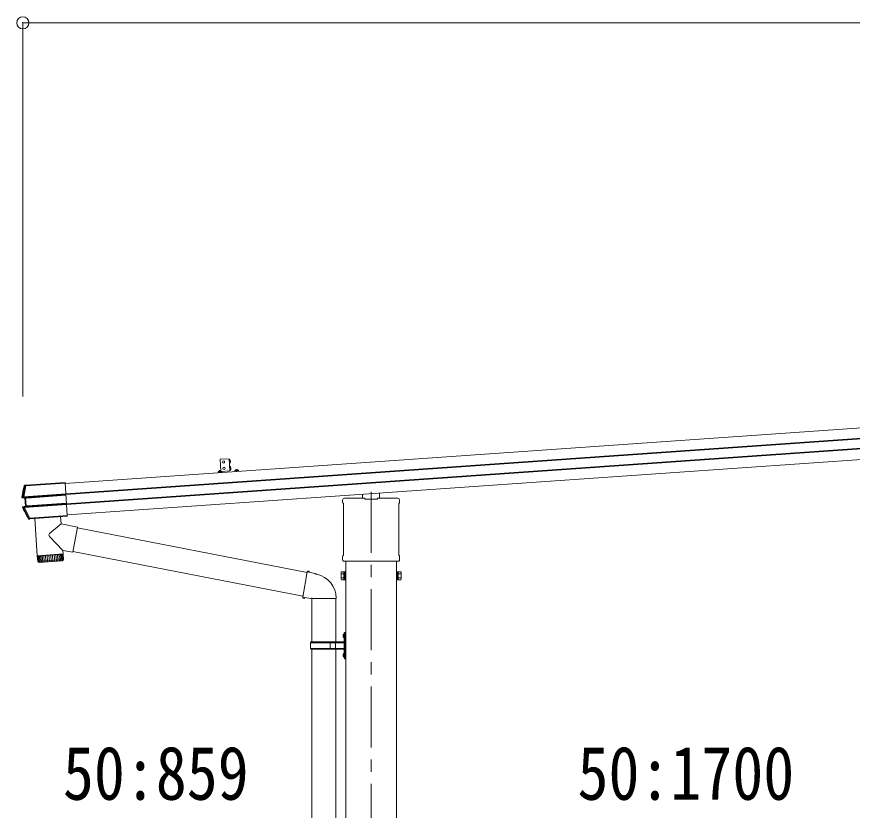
# Model space of a CAD drawing. Units: millimetres at full size, sheet at 1:30; details may follow other scales. Extents: x -8432 to 8432, y -5820 to 5820.
# Drawn here: x -450 to 1610, y -1165 to 790 of the extents above; entities that cross this region are included whole.
import ezdxf
from ezdxf.enums import TextEntityAlignment as Align

# ---------------------------------------------------------------- set-up
doc = ezdxf.new("R2010")
doc.units = ezdxf.units.MM
doc.header["$LTSCALE"] = 30
doc.header["$PDMODE"] = 32
doc.header["$PDSIZE"] = 30
doc.linetypes.add('CHAIN1', pattern=[8, 5, -1, 1, -1])
doc.layers.add('0-3_ELV2', color=7, linetype='Continuous', lineweight=9)
doc.layers.add('0-6_OTH_LINE', color=7, linetype='Continuous', lineweight=9)
doc.styles.add('ＭＳ ゴシック', font='')
doc.styles.get('ＭＳ ゴシック').set_extended_font_data('MS Gothic')

msp = doc.modelspace()

# ---------------------------------------------------------------- linework, layer by layer
at = {"layer": '0-3_ELV2', "color": 6}
for p, q in [((-435.09, 775.38), (-435.09, -145.39)), ((4629.45, 775.38), (-435.09, 775.38))]:
    msp.add_line(p, q, dxfattribs=at)
at = {"layer": '0-3_ELV2', "color": 4}
for p, q in [((-330.82, -359.81), (4567.42, -17.3)), ((-329, -385.72), (4569.23, -43.2)), ((-328.91, -387.11), (4569.33, -44.59)), ((-327.28, -410.33), (4570.95, -67.81)), ((-327.18, -411.75), (4571.05, -69.23)), ((-325.37, -437.62), (4572.86, -95.11)), ((73.34, -298.87), (51.39, -300.41)), ((53.48, -330.33), (51.39, -300.41)), ((73.34, -298.87), (75.43, -328.8)), ((73.7, -300.45), (73.45, -300.47)), ((73.7, -300.45), (74.52, -312.22)), ((76.26, -303.68), (73.78, -305.15)), ((76.61, -308.67), (73.95, -307.56)), ((48.64, -329.16), (50.01, -331.49)), ((50.88, -327.51), (51.26, -332.88)), ((53.33, -328.83), (52.3, -331.33)), ((53.48, -330.33), (75.43, -328.8)), ((74.52, -312.22), (74.27, -312.24)), ((74.81, -316.41), (74.57, -316.43)), ((74.81, -316.41), (75.64, -328.18)), ((77.38, -319.64), (74.89, -321.11)), ((77.73, -324.63), (75.06, -323.53)), ((75.64, -328.18), (75.39, -328.2)), ((88.08, -328.32), (88.09, -328.42)), ((97.1, -328.29), (88.62, -328.88)), ((90.34, -326.24), (91.71, -328.57)), ((92.89, -329.1), (91.71, -328.57)), ((92.58, -324.62), (92.96, -329.98)), ((92.89, -329.1), (93.99, -328.41)), ((95.03, -325.94), (94, -328.43)), ((97.56, -327.65), (97.56, -327.75)), ((46.38, -331.23), (46.39, -331.33)), ((46.92, -331.8), (55.4, -331.2)), ((51.2, -332.01), (50.01, -331.49)), ((51.2, -332.01), (52.3, -331.33)), ((55.86, -330.57), (55.86, -330.67)), ((-435.36, -393.46), (-430.13, -365.89)), ((-427.28, -365.72), (-432.45, -393.16)), ((-431.63, -365.55), (-431.48, -365.15)), ((-431.31, -365.63), (-431.63, -365.55)), ((-431.48, -365.15), (-431.24, -364.8)), ((-430.98, -365.7), (-431.31, -365.63)), ((-431.24, -364.8), (-430.91, -364.52)), ((-430.58, -365.79), (-430.98, -365.7)), ((-430.91, -364.52), (-430.52, -364.33)), ((-430.17, -365.88), (-430.58, -365.79)), ((-430.52, -364.33), (-430.1, -364.25)), ((-430.13, -365.89), (-430.17, -365.88)), ((-430.13, -365.89), (-430.08, -365.85)), ((-425.76, -363.95), (-430.1, -364.25)), ((-430.1, -364.25), (-429.69, -364.34)), ((-430.08, -365.85), (-430, -365.8)), ((-430, -365.8), (-429.88, -365.77)), ((-429.88, -365.77), (-429.72, -365.74)), ((-429.72, -365.74), (-429.54, -365.71)), ((-429.69, -364.34), (-429.28, -364.43)), ((-429.54, -365.71), (-429.33, -365.69)), ((-429.33, -365.69), (-429.09, -365.68)), ((-429.28, -364.43), (-428.94, -364.51)), ((-429.09, -365.68), (-428.82, -365.67)), ((-428.94, -364.51), (-428.6, -364.58)), ((-428.82, -365.67), (-428.54, -365.67)), ((-428.55, -364.59), (-428.6, -364.58)), ((-428.46, -364.58), (-428.55, -364.59)), ((-428.54, -365.67), (-428.24, -365.67)), ((-428.31, -364.58), (-428.46, -364.58)), ((-428.11, -364.57), (-428.31, -364.58)), ((-428.24, -365.67), (-427.93, -365.68)), ((-427.88, -364.55), (-428.11, -364.57)), ((-427.93, -365.68), (-427.61, -365.7)), ((-427.63, -364.54), (-427.88, -364.55)), ((-427.36, -364.52), (-427.63, -364.54)), ((-427.61, -365.7), (-427.28, -365.72)), ((-427.36, -364.52), (-330.96, -357.78)), ((-427.36, -364.52), (-427.28, -365.72)), ((-330.87, -358.98), (-427.28, -365.72)), ((-424.93, -364.12), (-425.76, -363.95)), ((-330.97, -357.57), (-423.94, -364.07)), ((-330.97, -357.57), (-325.3, -438.68)), ((-432.45, -393.16), (-328.99, -385.92)), ((-328.88, -387.51), (-432.34, -394.74)), ((-425.43, -395.4), (-328.8, -388.64)), ((-328.77, -389.13), (-425.39, -395.89)), ((402.75, -396.55), (402.75, -386.71)), ((444.75, -396.55), (444.75, -383.77)), ((-437.41, -393.69), (-437.39, -393.5)), ((-437.4, -393.88), (-437.41, -393.69)), ((-437.37, -394.07), (-437.4, -393.88)), ((-437.39, -393.5), (-437.23, -393.5)), ((-437.3, -394.25), (-437.37, -394.07)), ((-437.21, -394.42), (-437.3, -394.25)), ((-437.23, -393.5), (-436.59, -393.49)), ((-437.1, -394.58), (-437.21, -394.42)), ((-436.96, -394.71), (-437.1, -394.58)), ((-436.81, -394.83), (-436.96, -394.71)), ((-436.64, -394.92), (-436.81, -394.83)), ((-436.46, -394.98), (-436.64, -394.92)), ((-436.59, -393.49), (-435.36, -393.46)), ((-436.27, -395.02), (-436.46, -394.98)), ((-434.25, -394.98), (-436.27, -395.02)), ((-436.27, -395.02), (-430.36, -395.74)), ((-435.36, -393.46), (-435.29, -393.42)), ((-435.29, -393.42), (-435.15, -393.4)), ((-435.15, -393.4), (-434.93, -393.38)), ((-434.96, -393.58), (-434.93, -393.38)), ((-434.95, -393.78), (-434.96, -393.58)), ((-434.92, -393.99), (-434.95, -393.78)), ((-434.93, -393.38), (-434.68, -393.32)), ((-434.87, -394.18), (-434.92, -393.99)), ((-434.78, -394.37), (-434.87, -394.18)), ((-434.68, -394.53), (-434.78, -394.37)), ((-434.68, -393.32), (-434.38, -393.26)), ((-434.56, -394.68), (-434.68, -394.53)), ((-434.41, -394.81), (-434.56, -394.68)), ((-434.26, -394.9), (-434.41, -394.81)), ((-434.38, -393.26), (-434.04, -393.22)), ((-434.09, -394.97), (-434.26, -394.9)), ((-434.2, -394.98), (-434.25, -394.98)), ((-434.09, -394.99), (-434.2, -394.98)), ((-433.92, -395.01), (-434.09, -394.97)), ((-433.92, -395.01), (-434.09, -394.99)), ((-434.04, -393.22), (-433.67, -393.19)), ((-433.85, -395.02), (-433.92, -395.01)), ((-433.71, -394.97), (-433.85, -395.02)), ((-433.85, -395.02), (-427.98, -395.8)), ((-433.54, -394.92), (-433.71, -394.97)), ((-433.67, -393.19), (-433.28, -393.16)), ((-433.34, -394.87), (-433.54, -394.92)), ((-433.11, -394.83), (-433.34, -394.87)), ((-433.28, -393.16), (-432.87, -393.16)), ((-432.86, -394.79), (-433.11, -394.83)), ((-432.87, -393.16), (-432.45, -393.16)), ((-432.6, -394.76), (-432.86, -394.79)), ((-432.34, -394.74), (-432.6, -394.76)), ((-432.34, -394.74), (-432.45, -393.16)), ((-430.93, -417.24), (-327.31, -409.99)), ((-327.18, -411.75), (-430.8, -418.99)), ((-430.36, -395.74), (-428.81, -395.71)), ((-428.38, -396.17), (-429.92, -396.2)), ((-429.92, -396.2), (-428.58, -415.4)), ((-427.04, -415.22), (-428.38, -396.17)), ((-427.98, -395.8), (-427.98, -395.8)), ((-427.98, -395.8), (-427.98, -395.8)), ((-427.97, -395.8), (-427.98, -395.8)), ((-427.97, -395.8), (-427.8, -395.87)), ((-427.97, -395.8), (-427.97, -395.8)), ((-427.97, -395.8), (-427.97, -395.8)), ((-427.97, -395.8), (-427.97, -395.8)), ((-427.97, -395.8), (-427.97, -395.8)), ((-427.97, -395.8), (-427.97, -395.8)), ((-427.97, -395.8), (-427.97, -395.8)), ((-427.97, -395.8), (-427.97, -395.8)), ((-427.97, -395.8), (-427.97, -395.8)), ((-427.97, -395.8), (-427.97, -395.8)), ((-427.97, -395.8), (-427.97, -395.8)), ((-427.97, -395.8), (-427.97, -395.8)), ((-427.97, -395.8), (-427.97, -395.8)), ((-427.97, -395.8), (-427.97, -395.8)), ((-427.8, -395.87), (-427.67, -396.05)), ((-427.67, -396.05), (-427.61, -396.27)), ((-424.05, -415.08), (-327.42, -408.33)), ((-327.39, -408.82), (-424.02, -415.57)), ((-332.17, -412.1), (-327.18, -411.75)), ((353.5, -405.55), (353.5, -400.8)), ((355.29, -409.02), (355.29, -409.02)), ((355.5, -409.43), (355.5, -536.18)), ((357.75, -396.55), (407.75, -396.55)), ((408.25, -398.55), (408.25, -397.05)), ((439.25, -398.55), (408.25, -398.55)), ((439.25, -397.05), (439.25, -398.55)), ((439.75, -396.55), (489.75, -396.55)), ((492, -536.18), (492, -409.43)), ((492.21, -409.02), (492.21, -409.02)), ((494, -400.8), (494, -405.55)), ((-435.86, -418.73), (-435.84, -418.53)), ((-435.85, -418.94), (-435.86, -418.73)), ((-435.81, -419.14), (-435.85, -418.94)), ((-435.84, -418.53), (-435.79, -418.33)), ((-435.74, -419.34), (-435.81, -419.14)), ((-435.79, -418.33), (-435.7, -418.14)), ((-434.46, -419.18), (-435.74, -419.34)), ((-435.7, -418.14), (-435.58, -417.96)), ((-435.58, -417.96), (-435.44, -417.81)), ((-435.44, -417.81), (-435.28, -417.68)), ((-435.28, -417.68), (-435.1, -417.58)), ((-435.1, -417.58), (-434.9, -417.51)), ((-428.95, -415.92), (-434.9, -417.51)), ((-434.9, -417.51), (-432.8, -417.25)), ((-433.8, -419.09), (-434.46, -419.18)), ((-433.63, -419.07), (-433.8, -419.09)), ((-433.56, -419.11), (-433.63, -419.07)), ((-420.38, -445.93), (-433.63, -419.07)), ((-433.44, -419.13), (-433.56, -419.11)), ((-433.27, -419.13), (-433.44, -419.13)), ((-433.42, -418.28), (-433.43, -418.5)), ((-433.43, -418.5), (-433.41, -418.72)), ((-433.38, -418.06), (-433.42, -418.28)), ((-433.41, -418.72), (-433.36, -418.93)), ((-433.3, -417.85), (-433.38, -418.06)), ((-433.36, -418.93), (-433.27, -419.13)), ((-433.2, -417.67), (-433.3, -417.85)), ((-433.02, -419.17), (-433.27, -419.13)), ((-433.06, -417.5), (-433.2, -417.67)), ((-432.91, -417.36), (-433.06, -417.5)), ((-432.72, -419.19), (-433.02, -419.17)), ((-432.74, -417.26), (-432.91, -417.36)), ((-432.8, -417.25), (-432.76, -417.24)), ((-432.76, -417.24), (-432.68, -417.22)), ((-432.55, -417.19), (-432.74, -417.26)), ((-432.38, -419.19), (-432.72, -419.19)), ((-432.68, -417.22), (-432.55, -417.19)), ((-432.55, -417.19), (-432.47, -417.17)), ((-426.6, -415.54), (-432.47, -417.17)), ((-432.47, -417.17), (-432.33, -417.2)), ((-432.02, -419.17), (-432.38, -419.19)), ((-432.33, -417.2), (-432.16, -417.23)), ((-432.16, -417.23), (-431.95, -417.25)), ((-431.63, -419.13), (-432.02, -419.17)), ((-431.95, -417.25), (-431.71, -417.26)), ((-431.71, -417.26), (-431.46, -417.26)), ((-431.22, -419.07), (-431.63, -419.13)), ((-431.46, -417.26), (-431.2, -417.25)), ((-430.8, -418.99), (-431.22, -419.07)), ((-431.2, -417.25), (-430.93, -417.24)), ((-430.8, -418.99), (-430.93, -417.24)), ((-430.8, -418.99), (-417.72, -445.67)), ((-427.41, -415.74), (-428.95, -415.92)), ((-428.58, -415.4), (-427.04, -415.22)), ((-426.6, -415.54), (-426.59, -415.54)), ((-426.6, -415.54), (-426.6, -415.54)), ((-426.59, -415.53), (-426.43, -415.43)), ((-426.59, -415.53), (-426.59, -415.53)), ((-426.59, -415.53), (-426.59, -415.53)), ((-426.59, -415.53), (-426.59, -415.53)), ((-426.59, -415.53), (-426.59, -415.53)), ((-426.59, -415.53), (-426.59, -415.53)), ((-426.59, -415.53), (-426.59, -415.53)), ((-426.59, -415.53), (-426.59, -415.53)), ((-426.59, -415.54), (-426.59, -415.53)), ((-426.59, -415.54), (-426.59, -415.54)), ((-426.59, -415.54), (-426.59, -415.54)), ((-426.59, -415.54), (-426.59, -415.54)), ((-426.59, -415.54), (-426.59, -415.54)), ((-426.59, -415.54), (-426.59, -415.54)), ((-426.59, -415.54), (-426.59, -415.54)), ((-426.43, -415.43), (-426.33, -415.25)), ((-426.33, -415.25), (-426.3, -415.01)), ((-421.1, -447.26), (-420.98, -447.04)), ((-420.94, -447.48), (-421.1, -447.26)), ((-420.98, -447.04), (-420.75, -446.61)), ((-420.76, -447.68), (-420.94, -447.48)), ((-420.54, -447.85), (-420.76, -447.68)), ((-420.75, -446.61), (-420.52, -446.18)), ((-420.3, -447.98), (-420.54, -447.85)), ((-420.52, -446.18), (-420.38, -445.93)), ((-420.31, -445.97), (-420.38, -445.93)), ((-420.19, -446.01), (-420.31, -445.97)), ((-420.04, -448.07), (-420.3, -447.98)), ((-420.03, -446.02), (-420.19, -446.01)), ((-419.77, -448.11), (-420.04, -448.07)), ((-419.84, -446.03), (-420.03, -446.02)), ((-419.61, -446.02), (-419.84, -446.03)), ((-419.5, -448.12), (-419.77, -448.11)), ((-419.35, -445.99), (-419.61, -446.02)), ((-419.31, -447.75), (-419.5, -448.12)), ((-417.7, -447.99), (-419.5, -448.12)), ((-419.06, -445.95), (-419.35, -445.99)), ((-419.11, -447.39), (-419.31, -447.75)), ((-418.79, -446.79), (-419.11, -447.39)), ((-418.74, -445.9), (-419.06, -445.95)), ((-418.79, -446.79), (-418.76, -446.77)), ((-418.76, -446.77), (-418.71, -446.76)), ((-418.41, -445.83), (-418.74, -445.9)), ((-418.71, -446.76), (-418.63, -446.74)), ((-418.63, -446.74), (-418.52, -446.72)), ((-418.52, -446.72), (-418.38, -446.7)), ((-418.07, -445.76), (-418.41, -445.83)), ((-418.38, -446.7), (-418.22, -446.69)), ((-418.22, -446.69), (-418.04, -446.67)), ((-417.72, -445.67), (-418.07, -445.76)), ((-418.04, -446.67), (-417.85, -446.65)), ((-417.85, -446.65), (-417.65, -446.64)), ((-417.72, -445.67), (-325.26, -439.2)), ((-417.72, -445.67), (-417.65, -446.64)), ((-417.7, -447.99), (-417.61, -446.85)), ((-325.2, -440.17), (-417.65, -446.64)), ((-416.62, -446.72), (-325.19, -440.32)), ((-325.3, -438.68), (-325.29, -438.83)), ((-325.19, -440.32), (-325.29, -438.83)), ((353.5, -548.05), (353.5, -540.05)), ((355.25, -551.49), (355.2, -551.45)), ((355.2, -551.45), (355.2, -551.45)), ((355.31, -551.52), (355.25, -551.49)), ((355.29, -536.59), (355.29, -536.59)), ((355.32, -551.52), (355.31, -551.52)), ((355.48, -551.55), (355.32, -551.52)), ((355.5, -551.55), (355.48, -551.55)), ((355.5, -551.55), (492, -551.55)), ((361.25, -551.55), (361.25, -3405.45)), ((486.25, -551.55), (486.25, -3405.45)), ((492.02, -551.55), (492, -551.55)), ((492.03, -551.55), (492.02, -551.55)), ((492.19, -551.52), (492.03, -551.55)), ((492.3, -551.45), (492.19, -551.52)), ((492.21, -536.59), (492.21, -536.59)), ((492.3, -551.45), (492.3, -551.45)), ((494, -540.05), (494, -548.05)), ((349.75, -578.95), (350.51, -577.64)), ((349.75, -578.95), (349.75, -595.95)), ((349.75, -595.95), (350.51, -597.27)), ((356.75, -577.64), (350.51, -577.64)), ((356.75, -582.55), (350.51, -582.55)), ((356.75, -592.36), (350.51, -592.36)), ((356.75, -597.27), (350.51, -597.27)), ((356.75, -597.27), (356.75, -577.64)), ((356.75, -578.25), (359.25, -578.25)), ((359.25, -596.65), (356.75, -596.65)), ((359.25, -576.95), (361.25, -576.95)), ((359.25, -597.95), (359.25, -576.95)), ((361.25, -576.95), (361.25, -597.95)), ((488.25, -576.95), (486.25, -576.95)), ((488.25, -597.95), (488.25, -576.95)), ((490.75, -578.25), (488.25, -578.25)), ((488.25, -596.65), (490.75, -596.65)), ((490.75, -577.64), (496.99, -577.64)), ((490.75, -597.27), (490.75, -577.64)), ((490.75, -582.55), (496.99, -582.55)), ((490.75, -592.36), (496.99, -592.36)), ((490.75, -597.27), (496.99, -597.27)), ((497.75, -578.95), (496.99, -577.64)), ((497.75, -595.95), (496.99, -597.27)), ((497.75, -578.95), (497.75, -595.95)), ((361.25, -597.95), (359.25, -597.95)), ((486.25, -597.95), (488.25, -597.95))]:
    msp.add_line(p, q, dxfattribs=at)
at = {"layer": '0-3_ELV2', "color": 5, "linetype": 'CHAIN1'}
msp.add_line((423.75, -380.63), (423.75, -3456.07), dxfattribs=at)
at = {"layer": '0-3_ELV2'}
for p, q in [((-341.94, -441.39), (-340.66, -459.6)), ((-340.66, -459.6), (-368.97, -483.07)), ((-299.91, -467.53), (-340.66, -459.6)), ((-299.91, -467.53), (-311.96, -529.57)), ((-300.24, -469.24), (265.94, -579.3)), ((-336.1, -524.87), (-369.37, -490.39)), ((-349.49, -535.55), (-348.45, -550.51)), ((-345.98, -535.3), (-344.94, -550.26)), ((-342.89, -535.08), (-341.84, -550.05)), ((-340.27, -534.9), (-339.22, -549.86)), ((-339.98, -533.88), (-339.93, -534.88)), ((-338.18, -534.75), (-337.13, -549.72)), ((-336.66, -534.65), (-335.61, -549.61)), ((-336.1, -524.87), (-311.96, -529.57)), ((-336.1, -524.87), (-335.49, -533.56)), ((-311.63, -527.85), (255.57, -638.1)), ((-399.26, -539.03), (-398.13, -552.03)), ((-397.55, -553.56), (-398.57, -538.98)), ((-398.13, -551.98), (-334.74, -547.55)), ((-397.34, -538.89), (-396.29, -553.85)), ((-394.48, -553.73), (-395.53, -538.76)), ((-337.52, -550.75), (-394.93, -554.76)), ((-394.85, -537.71), (-394.76, -538.71)), ((-393.17, -538.6), (-392.12, -553.56)), ((-389.26, -553.36), (-390.31, -538.4)), ((-385.95, -553.13), (-387, -538.17)), ((-383.3, -537.91), (-382.26, -552.87)), ((-379.3, -537.63), (-378.25, -552.59)), ((-375.07, -537.33), (-374.02, -552.3)), ((-370.68, -537.03), (-369.63, -551.99)), ((-366.23, -536.72), (-365.18, -551.68)), ((-361.8, -536.41), (-360.75, -551.37)), ((-357.48, -536.1), (-356.43, -551.07)), ((-353.35, -535.82), (-352.3, -550.78)), ((270.9, -576.49), (271.32, -578.84)), ((266.2, -577.85), (255.13, -640.58)), ((266.2, -577.85), (285.83, -581.66)), ((285.83, -581.66), (287.52, -583.29)), ((287.52, -583.29), (289.63, -583.74)), ((255.13, -640.58), (274.89, -643.71)), ((255.13, -640.58), (255.53, -642.83)), ((255.53, -642.83), (259.09, -643.46)), ((259.09, -643.46), (260.29, -641.4)), ((274.89, -643.71), (277.09, -642.73)), ((277.09, -642.73), (277.09, -642.76)), ((277.26, -642.95), (277.95, -643.08)), ((277.39, -643.12), (277.39, -750.46)), ((336.43, -643.12), (278.06, -643.12)), ((337.23, -642.95), (336.54, -643.08)), ((337.09, -643.12), (337.09, -750.46)), ((354.94, -733.31), (356.99, -734.31)), ((354.94, -737.6), (356.99, -736.61)), ((356.21, -731.31), (356.21, -739.61)), ((356.21, -731.31), (356.85, -731.31)), ((356.21, -739.61), (356.85, -739.61)), ((356.85, -731.31), (357.25, -731.71)), ((356.85, -731.31), (356.85, -739.61)), ((356.85, -739.61), (357.25, -739.21)), ((356.99, -734.31), (357.6, -735.46)), ((356.99, -736.61), (357.6, -735.46)), ((359.25, -726.96), (357.25, -728.96)), ((357.25, -728.96), (357.25, -789.96)), ((359.25, -726.96), (361.25, -726.96)), ((359.25, -726.96), (359.25, -791.96)), ((361.25, -791.96), (361.25, -726.96)), ((274.25, -752.46), (275.25, -750.46)), ((322.74, -752.46), (274.25, -752.46)), ((274.25, -766.46), (274.25, -752.46)), ((356.75, -750.46), (275.25, -750.46)), ((322.74, -768.46), (322.74, -750.46)), ((323.5, -750.46), (325.5, -752.46)), ((356.75, -752.46), (325.5, -752.46)), ((335.87, -752.46), (333.87, -750.46)), ((335.87, -766.46), (335.87, -752.46)), ((322.74, -766.46), (274.25, -766.46)), ((274.25, -766.46), (275.25, -768.46)), ((275.25, -768.46), (356.75, -768.46)), ((277.39, -768.46), (277.39, -1657.95)), ((323.5, -768.46), (325.5, -766.46)), ((356.75, -766.46), (325.5, -766.46)), ((335.87, -766.46), (333.87, -768.46)), ((337.09, -768.46), (337.09, -1657.95)), ((354.94, -781.31), (356.99, -782.31)), ((356.21, -779.31), (356.21, -787.61)), ((356.21, -779.31), (356.85, -779.31)), ((356.85, -779.31), (357.25, -779.71)), ((356.85, -779.31), (356.85, -787.61)), ((356.99, -782.31), (357.6, -783.46)), ((354.94, -785.6), (356.99, -784.61)), ((356.21, -787.61), (356.85, -787.61)), ((356.85, -787.61), (357.25, -787.21)), ((356.99, -784.61), (357.6, -783.46)), ((357.25, -789.96), (359.25, -791.96)), ((361.25, -791.96), (359.25, -791.96))]:
    msp.add_line(p, q, dxfattribs=at)
for points in [[(-405.78, -445.85), (-399.33, -538.03), (-335.49, -533.56)], [(-334.74, -547.6), (-335.42, -534.56), (-399.26, -539.03)], [(266.2, -577.85), (267.34, -575.87), (270.9, -576.49)]]:
    msp.add_lwpolyline(points, dxfattribs=at)
at = {"layer": '0-3_ELV2', "color": 4}
for centre in [(59.86, -306.83), (60.98, -322.79)]:
    msp.add_circle(centre, 2.75, dxfattribs=at)
for centre, radius, start, end in [((69.17, -306.68), 7.7, 313.98312, 54.01688), ((51.36, -334.39), 5.9, 69.99738, 147.61844), ((70.29, -322.64), 7.7, 313.98312, 54.01688), ((93.06, -331.5), 5.9, 40.38156, 147.61844), ((88.58, -328.38), 0.5, 184, 274), ((97.06, -327.79), 0.5, 274, 4), ((46.89, -331.3), 0.5, 184, 274), ((55.37, -330.7), 0.5, 274, 4), ((51.36, -334.39), 5.9, 40.38156, 45.37765), ((56.95, -480.85), 502, 166.72243, 169.9796), ((-428.48, -366.28), 1.7, 94.09756, 166.75616), ((-434.09, -393.69), 1.3, 169.92841, 262.90708), ((-428.87, -396.21), 0.5, 3.94761, 82.92527), ((357.75, -400.8), 4.25, 90, 180), ((357.75, -405.55), 4.25, 180, 234.62358), ((355, -409.43), 0.5, 0.0463, 54.58271), ((489.75, -400.8), 4.25, 0, 90), ((492.5, -409.43), 0.5, 125.41729, 179.9537), ((489.75, -405.55), 4.25, 305.37642, 0), ((15.96, -200.31), 502, 205.86817, 209.46684), ((-432.46, -418.5), 1.3, 105.10771, 205.92483), ((-427.54, -415.25), 0.5, 285.07473, 4.05239), ((-418.9, -445.09), 1.7, 209.51959, 273.85476), ((357.75, -540.05), 4.25, 125.37642, 180), ((357.75, -548.05), 4.25, 180, 233.11111), ((355, -536.18), 0.5, 305.4181, 359.95288), ((492.5, -536.18), 0.5, 180.04713, 234.58188), ((489.75, -540.05), 4.25, 0, 54.62358), ((489.75, -548.05), 4.25, 306.88889, 0), ((354.09, -580.09), 4.34, 145.61575, 214.38425), ((354.09, -594.82), 4.34, 145.61575, 214.38425), ((365.99, -587.45), 16.24, 162.41205, 197.58795), ((493.4, -580.09), 4.34, 325.61575, 34.38425), ((481.51, -587.45), 16.24, 342.41205, 17.58795), ((493.4, -594.82), 4.34, 325.61575, 34.38425)]:
    msp.add_arc(centre, radius, start, end, dxfattribs=at)
at = {"layer": '0-3_ELV2'}
for centre, radius, start, end in [((-365.77, -486.91), 5, 129.65551, 223.97399), ((-395.14, -551.77), 3, 185, 274.04832), ((-337.73, -547.76), 3, 274, 3), ((277.09, -642.73), 60.3, 359.96938, 78), ((277.3, -642.76), 0.2, 180, 260), ((277.9, -643.37), 0.3, 57.22653, 80), ((336.59, -643.37), 0.3, 100, 122.77347), ((337.19, -642.76), 0.2, 280, 359.96938), ((360.54, -735.46), 6, 136.21765, 223.78235), ((356.75, -749.96), 0.5, 270, 0), ((356.75, -751.96), 0.5, 270, 0), ((360.54, -783.46), 6, 136.21765, 223.78235), ((356.75, -766.96), 0.5, 0, 90), ((356.75, -768.96), 0.5, 0, 90)]:
    msp.add_arc(centre, radius, start, end, dxfattribs=at)
at = {"layer": '0-3_ELV2', "color": 4}
for centre, major_axis, ratio, start_param, end_param in [((-423.94, -364.05), (0.998, 0.07), 0.017594, 3.2031703, 4.7135212), ((-430.42, -396.24), (-0.501, -0.01), 0.99813, 3.1904887, 4.5691261), ((-425.28, -396.15), (3.54, -0.43), 0.008567, 2.4342354, 3.0821714), ((-425.34, -396.64), (3.04, -0.47), 0.009865, 2.4160178, 3.0827434), ((-425.38, -396.08), (3.49, 0.24), 0.19438, 1.5707963, 2.3948929), ((-425.35, -396.57), (2.99, 0.21), 0.226777, 1.5707963, 2.4137805), ((407.81, -396.99), (0.481, -0.181), 0.828259, 1.9947436, 1.996569), ((407.75, -397.06), (0.354, 0.354), 0.999467, 5.4996506, 7.06672), ((407.81, -396.99), (-0.181, 0.481), 0.828259, 4.2866163, 4.2884417), ((439.68, -396.99), (0.181, 0.481), 0.828259, 1.9947436, 1.996569), ((439.75, -397.06), (0.354, -0.354), 0.999467, 2.358058, 3.9251274), ((439.68, -396.99), (0.481, 0.181), 0.828259, 1.1450236, 1.146849), ((-429.08, -415.44), (-0.497, -0.059), 0.99813, 1.7140593, 3.0926966), ((-423.98, -414.81), (3.44, 0.92), 0.008567, 3.2010139, 3.8489499), ((-424.1, -414.33), (2.95, 0.89), 0.009865, 3.2004419, 3.8671675), ((-424.07, -414.9), (3.49, 0.24), 0.19438, 3.8882924, 4.712389), ((-424.1, -414.41), (2.99, 0.21), 0.226777, 3.8694048, 4.712389), ((-416.61, -446.78), (0.998, 0.07), 0.06113, 1.5703413, 3.1323355)]:
    msp.add_ellipse(centre, major_axis=major_axis, ratio=ratio, start_param=start_param, end_param=end_param, dxfattribs=at)
at = {"layer": '0-3_ELV2', "color": 6}
msp.add_point((-435.09, 775.38), dxfattribs=at)

# ---------------------------------------------------------------- texts
at = {"layer": '0-6_OTH_LINE', "style": 'ＭＳ ゴシック', "width": 0.85}
for s, p in [('50:859', (-336.13, -1179.13)), ('50:1700', (932.55, -1179.13))]:
    msp.add_text(s, height=132, dxfattribs=at).set_placement(p, align=Align.BOTTOM_LEFT)

doc.saveas('drawing.dxf')
